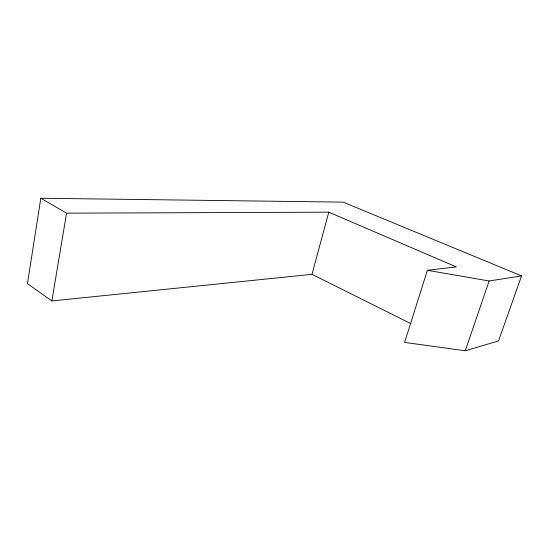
<?xml version="1.0" encoding="UTF-8"?>
<svg xmlns="http://www.w3.org/2000/svg" width="549" height="549" viewBox="0 0 549 549"><rect width="100%" height="100%" fill="white"/><g stroke="black" fill="none" stroke-linecap="round" stroke-linejoin="round"><path stroke-width="0.82" d="M40.818 198.237L66.566 213.17L328.789 212.175L456.315 266.903L427.383 270.3L404.62 342.411L465.278 350.763L498.513 340.943L521.55 275.9L343.132 202.128L40.818 198.237L27.45 283.613L51.853 300.948L312.004 274.335L410.981 323.69M51.853 300.948L66.566 213.17M312.004 274.335L328.789 212.175M465.278 350.763L489.125 280.985L521.55 275.9M427.383 270.3L489.125 280.985"/></g></svg>
